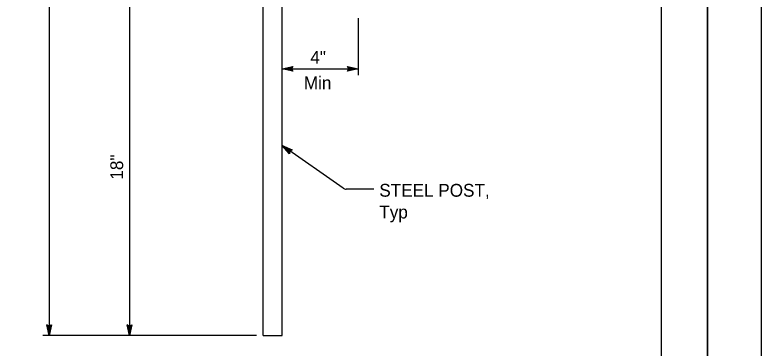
# Model space of a CAD drawing. Extents: x -894 to 866, y -476 to 714.
# Drawn here: x 458.1 to 866, y -215.5 to -33.4 of the extents above; entities that cross this region are included whole.
import ezdxf

# ---------------------------------------------------------------- set-up
doc = ezdxf.new("R2010")
doc.units = 0
for name, color, linetype in [('10 Sheet Format', 7, 'Continuous'), ('36 Drainage', 7, 'Continuous'), ('37 Drain Anno', 7, 'Continuous'), ('57 Undefined', 7, 'Continuous'), ('60 Nongeo Data', 7, 'Continuous')]:
    doc.layers.add(name, color=color, linetype=linetype)

# ---------------------------------------------------------------- blocks, each defined once
blk = doc.blocks.new('AHT')
at = {"layer": '60 Nongeo Data'}
blk.add_lwpolyline([(-5.9055, 1.3189), (0, 0), (-5.9059, -1.3094), (-5.6957, -0.9602), (-1.3693, -0.0035), (-5.6968, 0.9693), (-5.4886, 0.6205), (-2.7193, 0.002), (-5.4858, -0.6114), (-5.2756, -0.2622), (-4.0791, 0.0031), (-5.2799, 0.2713), (-5.1181, 0), (-5.9059, -1.3094), (-5.1181, 0)], close=True, dxfattribs=at)

msp = doc.modelspace()

# ---------------------------------------------------------------- linework, layer by layer
at = {"layer": '10 Sheet Format'}
for p, q in [((836.58, 668.97), (836.58, -431.03)), ((836.59, 668.97), (836.59, -431.03)), ((836.57, 668.96), (836.57, -431.04)), ((811.55, -406.04), (811.55, 643.96))]:
    msp.add_line(p, q, dxfattribs=at)
for points in [[(-894.04, 713.56), (865.96, 713.56), (865.96, -476.44), (-894.04, -476.44)], [(-863.43, 668.96), (836.59, 668.96), (836.59, -431.03), (-863.43, -431.03)]]:
    msp.add_lwpolyline(points, close=True, dxfattribs=at)
at = {"layer": '37 Drain Anno'}
for p, q in [((476.77, 374.65), (476.77, -208.69)), ((520.71, -21.19), (520.71, -208.69)), ((645.75, -35.11), (645.75, -66.29)), ((604.08, -62.79), (645.75, -62.79)), ((637.43, -128.05), (604.08, -104.76)), ((654.17, -128.6), (639.15, -128.6)), ((590.17, -208.69), (473.27, -208.69)), ((535.62, -208.69), (517.21, -208.69)), ((590.17, -208.69), (517.21, -208.69))]:
    msp.add_line(p, q, dxfattribs=at)
msp.add_lwpolyline([(608.17, -109.22), (604.08, -104.76), (609.67, -107.07), (609.3, -107.23), (605.2, -105.54), (608.2, -108.81), (608.22, -108.41), (606.31, -106.32), (608.93, -107.4), (608.56, -107.56), (607.42, -107.1), (608.25, -108), (608.28, -107.69), (609.67, -107.07), (608.28, -107.69)], close=True, dxfattribs=at)
msp.add_arc((639.15, -125.6), 3, 235.0614, 270, dxfattribs=at)
at = {"layer": '57 Undefined'}
for p, q in [((593.67, -208.69), (593.67, 374.65)), ((604.08, -208.69), (604.08, 374.65)), ((593.67, -208.69), (604.08, -208.69))]:
    msp.add_line(p, q, dxfattribs=at)

# ---------------------------------------------------------------- block references
at = {"layer": '36 Drainage', "xscale": 1.000355576626763, "yscale": 0.9987444355667161}
for p, rotation in [((604.08, -62.79), 180), ((476.77, -208.69), -90), ((520.71, -208.69), -90)]:
    msp.add_blockref('AHT', p, dxfattribs=dict(at, rotation=rotation))
msp.add_blockref('AHT', (645.75, -62.79), dxfattribs=at)

# ---------------------------------------------------------------- texts
at = {"layer": '57 Undefined'}
for s, p in [('4"', (619.56, -60)), ('Min', (616, -74)), ('STEEL POST,', (657.25, -132.74)), ('Typ', (657.25, -144.64))]:
    msp.add_text(s, height=7, dxfattribs=at).set_placement(p)
msp.add_text('18"', height=7, rotation=90, dxfattribs=at).set_placement((517.21, -123.42))

doc.saveas('drawing.dxf')
